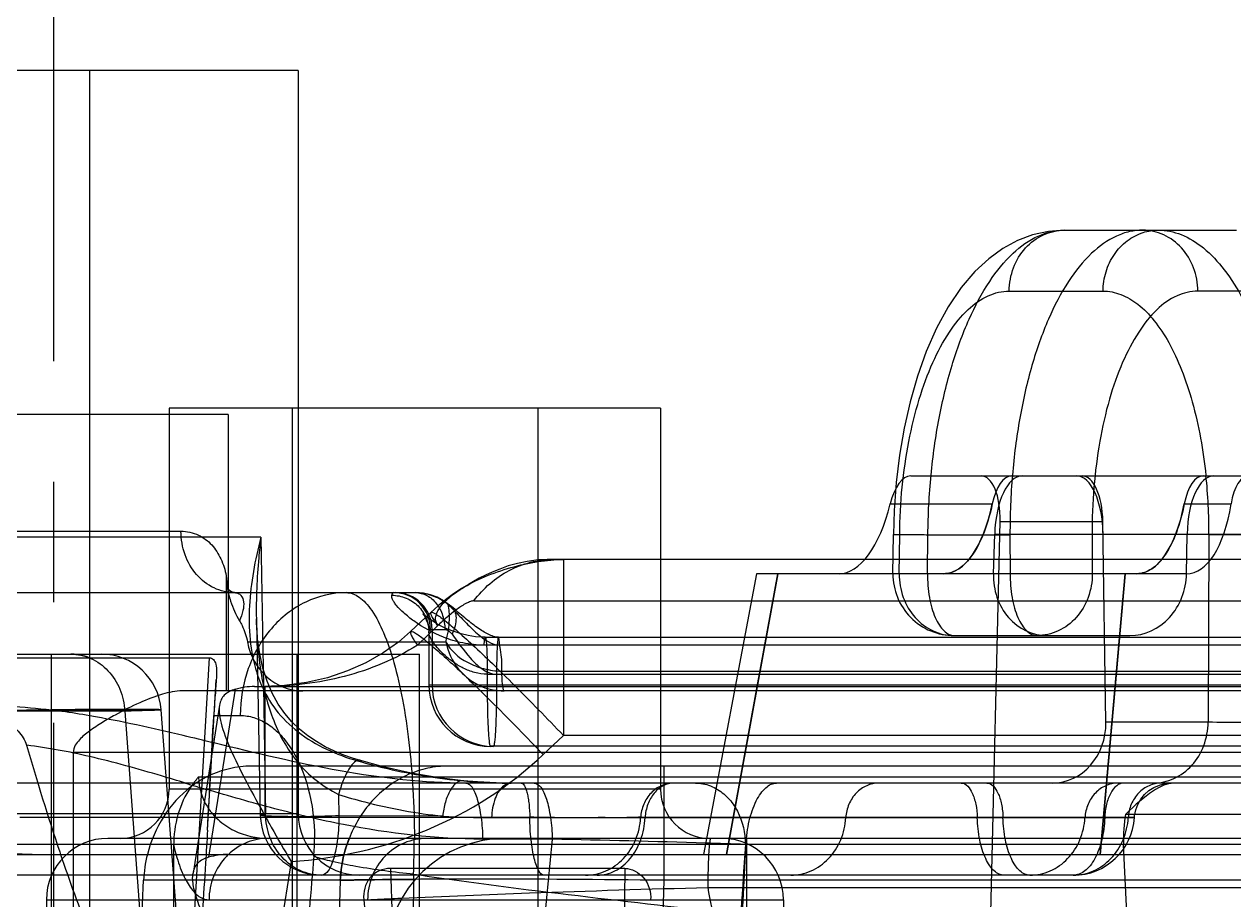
# Model space of a CAD drawing. Header units: millimetres. Extents: x 28656 to 29764, y -21384 to -20601.
# Drawn here: x 29203.04 to 29213.08, y -21147.76 to -21140.49 of the extents above; entities that cross this region are included whole.
import ezdxf

# ---------------------------------------------------------------- set-up
doc = ezdxf.new("R2010")
doc.units = ezdxf.units.MM
doc.header["$LTSCALE"] = 8
doc.linetypes.add('CENTER', pattern=[2, 1.25, -0.25, 0.25, -0.25])
doc.layers.add('Cav-cor', color=30, linetype='Continuous')
doc.layers.add('dim', color=3, linetype='Continuous', lineweight=15)

# ---------------------------------------------------------------- blocks, each defined once
blk = doc.blocks.new('20160903.083224')
at = {"layer": 'Cav-cor', "color": 241}
for p, q in [((-18.876, 14.103), (-24.995, 14.103)), ((-20.609, 14.103), (-20.609, 4.107)), ((-18.875, 14.103), (-18.875, 7.932)), ((-12.513, 12.777), (-11.084, 12.777)), ((-12.971, 12.271), (-12.192, 12.271)), ((-10.625, 12.271), (-11.405, 12.271)), ((-19.947, 11.298), (-19.947, 8.136)), ((-15.867, 11.298), (-19.947, 11.298)), ((-18.927, 11.298), (-18.927, -2.982)), ((-16.887, 11.298), (-16.887, -2.982)), ((-15.867, 11.298), (-15.867, 8.136)), ((-19.457, 11.247), (-25.577, 11.247)), ((-19.457, 11.247), (-19.457, 8.952)), ((-13.789, 10.737), (-10.395, 10.737)), ((-13.959, 10.505), (-13.112, 10.505)), ((-11.518, 10.505), (-11.129, 10.505)), ((-13.161, 5.61), (-13.047, 10.358)), ((-13.047, 10.358), (-12.193, 10.358)), ((-12.168, 8.692), (-12.193, 10.358)), ((-21.408, 10.278), (-19.849, 10.278)), ((-13.937, 9.925), (-13.933, 10.25)), ((-13.881, 10.249), (-13.933, 10.25)), ((-13.885, 9.925), (-13.881, 10.249)), ((-13.65, 9.925), (-13.646, 10.249)), ((-13.646, 10.249), (-12.965, 10.249)), ((-13.102, 9.925), (-13.092, 10.253)), ((-13.092, 10.253), (-10.594, 10.253)), ((-12.965, 10.249), (-12.964, 9.925)), ((-12.283, 10.249), (-12.282, 9.925)), ((-11.499, 9.925), (-11.494, 10.253)), ((-11.313, 10.249), (-11.319, 8.692)), ((-19.185, 10.227), (-23.971, 10.227)), ((-19.185, 10.227), (-19.164, 8.989)), ((-17.201, 9.964), (-17.264, 9.939)), ((-17.132, 9.989), (-17.201, 9.964)), ((-9.107, 10.043), (-16.788, 10.043)), ((-16.673, 10.043), (-16.673, 8.582)), ((-19.473, 9.908), (-19.461, 9.787)), ((-19.473, 9.908), (-19.473, 8.952)), ((-15.071, 9.925), (-15.51, 7.595)), ((-14.894, 9.925), (-15.32, 7.595)), ((-11.499, 9.925), (-15.071, 9.925)), ((-15.065, 8.989), (-14.894, 9.925)), ((-12.215, 7.595), (-12.009, 9.925)), ((-12.009, 9.925), (-12.092, 8.989)), ((-21.223, 9.768), (-17.901, 9.768)), ((-17.631, 9.67), (-17.604, 9.653)), ((-17.573, 9.627), (-17.604, 9.653)), ((-17.417, 9.699), (-10.321, 9.699)), ((-19.223, 9.551), (-19.191, 7.922)), ((-17.942, 9.444), (-17.774, 9.604)), ((-17.83, 9.577), (-17.821, 9.562)), ((-17.546, 9.603), (-17.573, 9.627)), ((-17.519, 9.58), (-17.546, 9.603)), ((-17.718, 9.493), (-17.886, 9.333)), ((-17.79, 9.443), (-17.79, 9.003)), ((-17.79, 9.436), (-17.79, 9.443)), ((-17.777, 9.462), (-17.658, 9.462)), ((-17.764, 9.462), (-17.764, 9.003)), ((-19.297, 9.36), (-17.649, 9.36)), ((-17.322, 9.397), (3.161, 9.397)), ((-13.427, 9.411), (-11.969, 9.411)), ((-27.124, 9.258), (-17.867, 9.258)), ((-20.927, 9.258), (-20.927, -5.022)), ((-18.887, 9.258), (-18.887, -5.022)), ((-10.357, 9.333), (-17.886, 9.333)), ((-17.867, 7.116), (-17.867, 9.258)), ((3.17, 9.332), (-17.331, 9.332)), ((-22.146, 9.228), (-19.615, 9.228)), ((-19.615, 9.228), (-19.8, 6.085)), ((-19.629, 7.796), (-19.556, 9.043)), ((-18.467, 9.118), (-18.632, 9.062)), ((-17.306, 9.091), (-17.306, 9.003)), ((-17.306, 9.091), (3.145, 9.091)), ((-17.229, 9.091), (-17.229, 9.003)), ((-17.185, 9.115), (-2.776, 9.115)), ((-2.757, 8.952), (-19.838, 8.952)), ((-19.399, 8.966), (-19.62, 7.571)), ((-19.239, 8.989), (-7.424, 8.989)), ((-19.164, 8.989), (-19.146, 7.932)), ((-19.152, 8.989), (-19.152, 7.913)), ((-17.79, 9.003), (3.629, 9.003)), ((-17.306, 9.003), (-17.306, 8.989)), ((-15.32, 7.595), (-15.065, 8.989)), ((-12.092, 8.989), (-12.215, 7.595)), ((-20.316, 8.784), (-23.372, 8.784)), ((-20.316, 8.784), (-20.085, 5.688)), ((-19.781, 5.688), (-20.013, 8.795)), ((-19.528, 8.833), (-19.749, 7.439)), ((-19.577, 8.748), (-19.357, 8.748)), ((-11.319, 8.692), (-12.168, 8.692)), ((-16.673, 8.582), (-16.841, 8.423)), ((-9.561, 8.582), (-16.673, 8.582)), ((-20.744, 8.442), (-20.744, 3.852)), ((-1.72, 8.442), (-20.744, 8.442)), ((3.119, 8.493), (-17.28, 8.493)), ((-18.351, 8.362), (-18.368, 8.376)), ((-19.703, 8.238), (-1.834, 8.238)), ((-19.703, 8.238), (-19.701, 8.201)), ((-2.332, 8.328), (-19.264, 8.328)), ((-15.839, 8.328), (-15.839, 7.38)), ((-5.262, 8.187), (-21.607, 8.187)), ((-17.499, 8.205), (-17.507, 8.206)), ((-15.867, 8.136), (-19.947, 8.136)), ((-18.541, 8.093), (-18.537, 7.914)), ((-18.875, 7.932), (-23.446, 7.932)), ((-19.676, 7.9), (-21.188, 7.9)), ((-16.952, 7.9), (-19.676, 7.9)), ((-17.675, 7.913), (-18.537, 7.914)), ((-17.27, 7.9), (-15.995, 7.9)), ((-14.328, 7.9), (-16.032, 7.9)), ((-15.995, 7.9), (-12.178, 7.9)), ((-13.237, 7.9), (-14.328, 7.9)), ((-13.023, 7.9), (-13.237, 7.9)), ((-12.342, 7.9), (-13.023, 7.9)), ((-11.983, 7.9), (-12.342, 7.9)), ((-12.178, 7.9), (-11.931, 7.9)), ((-10.032, 7.927), (-12.005, 7.927)), ((-11.931, 7.9), (-11.983, 7.9)), ((-5.009, 7.677), (-21.548, 7.677)), ((14.037, 7.728), (-20.457, 7.728)), ((-19.91, 7.669), (-19.91, 3.852)), ((-16.766, 7.721), (-17.344, 7.721)), ((-15.161, 7.595), (-15.157, 7.677)), ((-15.154, 7.728), (-15.154, 6.78)), ((-11.949, 6.147), (-12.022, 7.677)), ((-31.586, 7.595), (-10.464, 7.595)), ((-20.856, 7.615), (-20.849, 7.595)), ((-18.935, 7.536), (-19.157, 6.134)), ((-15.261, 5.637), (-15.161, 7.595)), ((-16.164, 7.478), (-18.109, 7.478)), ((-18.109, 7.478), (-18.094, 7.056)), ((-16.164, 7.478), (-16.168, 6.963)), ((-12.44, 7.422), (-25.639, 7.422)), ((-20.195, 6.635), (-20.16, 7.38)), ((-18.526, 7.38), (-20.16, 7.38)), ((-18.526, 7.38), (-18.55, 6.635)), ((-17.917, 7.431), (-17.918, 7.369)), ((-17.917, 7.431), (-17.869, 7.424)), ((-15.839, 7.38), (-15.863, 6.635)), ((-7.58, 7.38), (-15.839, 7.38)), ((-15.475, 7.32), (-4.207, 7.32)), ((-20.967, 7.218), (-20.967, 0.588)), ((-20.967, 7.218), (-14.847, 7.218)), ((-14.847, 7.218), (-14.847, 0.588))]:
    blk.add_line(p, q, dxfattribs=at)
for points in [[(-12.513, 12.777), (-12.646, 12.767), (-12.777, 12.737), (-12.902, 12.69), (-13.023, 12.625), (-13.141, 12.54), (-13.256, 12.433), (-13.37, 12.3), (-13.478, 12.141), (-13.576, 11.962), (-13.661, 11.769), (-13.734, 11.565), (-13.794, 11.353), (-13.844, 11.134), (-13.882, 10.91), (-13.91, 10.681), (-13.927, 10.449), (-13.933, 10.25)], [(-16.789, 10.043), (-16.883, 10.039), (-16.973, 10.027), (-17.055, 10.01), (-17.132, 9.989)], [(-17.264, 9.939), (-17.321, 9.913), (-17.372, 9.887), (-17.419, 9.861), (-17.462, 9.836), (-17.501, 9.812), (-17.519, 9.801)], [(-19.462, 9.799), (-19.466, 9.804), (-19.463, 9.796), (-19.461, 9.787)], [(-19.405, 9.768), (-19.413, 9.769), (-19.435, 9.777), (-19.457, 9.793), (-19.462, 9.799)], [(-17.604, 9.653), (-17.618, 9.665), (-17.668, 9.701), (-17.722, 9.729), (-17.778, 9.75), (-17.836, 9.763), (-17.901, 9.768)], [(-18.368, 8.376), (-18.417, 8.391), (-18.497, 8.42), (-18.574, 8.452), (-18.651, 8.489), (-18.725, 8.531), (-18.796, 8.58), (-18.865, 8.634), (-18.929, 8.696), (-18.988, 8.765), (-19.042, 8.843), (-19.092, 8.933), (-19.134, 9.033), (-19.169, 9.142), (-19.195, 9.259), (-19.213, 9.385), (-19.222, 9.523), (-19.223, 9.551)], [(-17.322, 9.397), (-17.346, 9.398), (-17.404, 9.402), (-17.464, 9.411), (-17.523, 9.425), (-17.581, 9.444), (-17.635, 9.465), (-17.684, 9.488), (-17.725, 9.51), (-17.759, 9.53), (-17.786, 9.547), (-17.806, 9.562), (-17.822, 9.574), (-17.833, 9.583), (-17.839, 9.589), (-17.84, 9.59)], [(-17.84, 9.59), (-17.84, 9.59), (-17.837, 9.586), (-17.83, 9.577)], [(-17.821, 9.562), (-17.812, 9.542), (-17.802, 9.517), (-17.795, 9.487), (-17.791, 9.45), (-17.79, 9.436)], [(-17.213, 9.397), (-17.221, 9.398), (-17.232, 9.399), (-17.243, 9.401), (-17.253, 9.404), (-17.264, 9.408), (-17.275, 9.412), (-17.286, 9.417), (-17.297, 9.422), (-17.308, 9.428), (-17.319, 9.434), (-17.33, 9.44), (-17.342, 9.447), (-17.353, 9.454), (-17.365, 9.462), (-17.378, 9.47), (-17.39, 9.479), (-17.403, 9.488), (-17.415, 9.497), (-17.428, 9.507), (-17.441, 9.517), (-17.454, 9.527), (-17.467, 9.537), (-17.48, 9.548), (-17.493, 9.558), (-17.506, 9.569), (-17.519, 9.58)], [(-17.942, 9.444), (-18.042, 9.358), (-18.171, 9.267), (-18.313, 9.186), (-18.467, 9.118)], [(-18.632, 9.062), (-18.807, 9.021), (-18.989, 8.996), (-19.152, 8.989)], [(-17.507, 8.206), (-17.706, 8.23), (-17.938, 8.269), (-18.17, 8.321), (-18.368, 8.376)], [(-17.108, 8.187), (-17.232, 8.189), (-17.386, 8.196), (-17.507, 8.206)], [(-11.931, 7.9), (-11.93, 7.916), (-11.92, 7.964), (-11.903, 8.01), (-11.879, 8.053), (-11.848, 8.092), (-11.811, 8.125), (-11.769, 8.151), (-11.724, 8.171), (-11.676, 8.183), (-11.627, 8.187)]]:
    blk.add_lwpolyline(points, dxfattribs=at)
for centre, radius, start, end in [((-15.817, 10.271), 4.504, 359.714, 5.9863), ((-16.764, 9.294), 0.749, 90.0018, 93.3336), ((-13.427, 9.921), 0.51, 179.4999, 270), ((-18.77, 9.92), 0.704, 190.865, 192.4918), ((-18.758, 9.922), 0.716, 192.4905, 193.618), ((-18.083, 9.462), 0.306, 359.9607, 89.9607), ((-18.07, 9.462), 0.306, 359.9607, 89.9607), ((-16.67, 8.44), 1.604, 121.9524, 133.4719), ((-17.925, 9.301), 0.471, 51.5044, 56.9706), ((-20.512, 8.758), 0.5, 4.2597, 90), ((-18.177, 9.439), 1.096, 197.8285, 202.6303), ((-18.221, 9.421), 1.048, 202.6567, 204.4005), ((-18.234, 9.416), 1.034, 204.4034, 204.9442), ((-17.28, 9.002), 0.51, 179.9639, 269.9575), ((-17.281, 9.003), 0.509, 180.0007, 181.5081), ((-17.254, 9.002), 0.51, 179.964, 269.9575), ((-19.855, -140.706), 149.505, 90.28903, 90.41011), ((-159.206, 15.962), 139.815, 356.65149, 357.04228), ((-19.03, 7.636), 0.903, 138.2151, 139.9294), ((-19.196, 7.373), 0.97, 116.9702, 121.4166), ((-19.249, 7.477), 0.853, 115.9055, 116.9272), ((0.436, 75.765), 70.547, 253.32007, 253.46699), ((-19.35, 7.624), 0.676, 121.3285, 128.1486), ((-19.164, 7.749), 0.727, 139.9373, 141.8545), ((-20.355, 8.136), 0.408, 270, 0), ((-15.459, 8.136), 0.408, 180, 270), ((-18.681, 7.932), 0.51, 181.104, 270), ((-18.365, 7.932), 0.51, 180, 270), ((-17.265, 14.278), 6.378, 266.3223, 269.9604), ((-12.44, 7.932), 0.51, 270.0004, 356.4168), ((-20.457, 7.218), 0.51, 90, 180), ((-18.272, 8.049), 1.681, 193.0651, 195.8837), ((-20.415, 7.727), 1.675, 354.9285, 0.0141), ((-17.151, 6.728), 1, 90, 177), ((-25.249, 7.726), 7.337, 357.6937, 0.0138), ((324.259, -25.619), 342.651, 174.41625, 174.72353), ((-18.427, -82.719), 90.455, 88.14083, 88.94767), ((-16.843, -33.729), 41.44, 87.6751, 88.1319), ((-15.357, 7.218), 0.51, 0, 90), ((461.204, -24.342), 477.441, 176.15473, 176.36939), ((-19.053, 7.328), 1.108, 166.0667, 177.314), ((-19.114, 7.233), 0.498, 133.7725, 136.0059), ((19.17, 4.19), 38.067, 174.8926, 176.2083), ((-12.964, 7.708), 2.541, 188.7809, 196.3259), ((23.196, 11.28), 41.725, 185.5868, 186.2909)]:
    blk.add_arc(centre, radius, start, end, dxfattribs=at)
for centre, major_axis, ratio, start_param, end_param in [((-13.808, 10.337), (0.023, 0.4), 0.437171, 0.025469, 1.162465), ((-13.223, 10.337), (0.023, 0.4), 0.437171, 4.790218, 6.308654), ((-12.954, 10.337), (0.004, 0.4), 0.438338, 0.004256, 1.141252), ((-12.869, 10.227), (0.005, 0.51), 0.438338, 0.004256, 1.522692), ((-12.415, 10.227), (0.005, 0.51), 0.438338, 4.769005, 6.287441), ((-12.369, 10.337), (0.004, 0.4), 0.438338, 4.769005, 6.287441), ((-11.357, 10.337), (-0.004, 0.4), 0.438338, 6.278929, 7.415926), ((-11.27, 10.227), (-0.005, 0.51), 0.438338, 6.278929, 7.797366), ((-10.962, 10.337), (-0.023, 0.4), 0.437171, 6.257716, 7.394713), ((-14.337, 10.925), (0.058, 1), 0.437171, 3.167062, 4.304058), ((-13.506, 10.925), (0.01, 1), 0.438338, 3.146095, 4.282845), ((-11.919, 10.925), (-0.01, 1), 0.438338, 3.137583, 4.274333), ((-11.546, 10.925), (-0.058, 1), 0.437171, 3.116124, 4.25312), ((-12.644, 9.921), (0.06, 0.507), 0.89636, 1.66763, 3.247153), ((-11.957, 9.921), (0.06, 0.507), 0.89636, 3.247153, 4.826676), ((-18.837, 9.462), (0, 0.51), 0.921528, 1.772154, 3.141593), ((-19.411, 7.389), (0.255, 1.593), 0.567553, 0.090693, 0.262387), ((-12.627, 8.697), (-0.06, 0.507), 0.89636, 3.036032, 4.598102), ((-11.997, 7.677), (0.421, 0.497), 0.268511, 0.223777, 1.281466), ((-11.798, 7.677), (-0.03, 0.51), 0.437446, 1.03172, 1.544827), ((-19.632, 5.995), (0.255, 1.593), 0.567553, 0.090693, 0.262387)]:
    blk.add_ellipse(centre, major_axis=major_axis, ratio=ratio, start_param=start_param, end_param=end_param, dxfattribs=at)
for points, knots in [([(-13.646, 10.249), (-13.645, 10.414), (-13.628, 10.739), (-13.562, 11.209), (-13.458, 11.644), (-13.319, 12.026), (-13.152, 12.342), (-12.96, 12.582), (-12.747, 12.738), (-12.587, 12.777), (-12.513, 12.777)], [0, 0, 0, 0, 0.166618, 0.328074, 0.479594, 0.617052, 0.737455, 0.83959, 0.925102, 1, 1, 1, 1]), ([(-12.971, 12.271), (-12.971, 12.337), (-12.947, 12.468), (-12.846, 12.635), (-12.695, 12.749), (-12.572, 12.777), (-12.513, 12.777)], [0, 0, 0, 0, 0.262177, 0.517337, 0.762365, 1, 1, 1, 1]), ([(-11.863, 12.777), (-11.9, 12.777), (-11.974, 12.768), (-12.125, 12.716), (-12.308, 12.582), (-12.497, 12.342), (-12.66, 12.026), (-12.794, 11.643), (-12.892, 11.209), (-12.953, 10.738), (-12.965, 10.414), (-12.965, 10.249)], [0, 0, 0, 0, 0.03697, 0.075344, 0.160602, 0.262402, 0.382521, 0.519821, 0.67135, 0.832999, 1, 1, 1, 1]), ([(-12.192, 12.271), (-12.191, 12.325), (-12.175, 12.433), (-12.106, 12.579), (-11.998, 12.694), (-11.907, 12.742), (-11.859, 12.757)], [0, 0, 0, 0, 0.259444, 0.514268, 0.76089, 1, 1, 1, 1]), ([(-11.405, 12.271), (-11.405, 12.337), (-11.429, 12.468), (-11.529, 12.635), (-11.681, 12.749), (-11.804, 12.777), (-11.863, 12.777)], [0, 0, 0, 0, 0.262177, 0.517337, 0.762365, 1, 1, 1, 1]), ([(-11.733, 12.777), (-11.669, 12.777), (-11.532, 12.748), (-11.343, 12.629), (-11.171, 12.442), (-11.017, 12.194), (-10.884, 11.89), (-10.735, 11.404), (-10.674, 11.01), (-10.651, 10.738)], [0, 0, 0, 0, 0.078361, 0.165265, 0.266459, 0.384327, 0.518807, 0.668238, 1, 1, 1, 1]), ([(-13.881, 10.249), (-13.88, 10.381), (-13.866, 10.641), (-13.812, 11.017), (-13.728, 11.365), (-13.617, 11.67), (-13.483, 11.923), (-13.329, 12.116), (-13.159, 12.24), (-13.03, 12.271), (-12.971, 12.271)], [0, 0, 0, 0, 0.166561, 0.327983, 0.479494, 0.616964, 0.737396, 0.839568, 0.925108, 1, 1, 1, 1]), ([(-11.405, 12.271), (-11.464, 12.271), (-11.591, 12.24), (-11.761, 12.116), (-11.911, 11.923), (-12.042, 11.67), (-12.148, 11.365), (-12.226, 11.017), (-12.274, 10.64), (-12.284, 10.381), (-12.283, 10.249)], [0, 0, 0, 0, 0.074952, 0.16022, 0.262028, 0.38217, 0.519517, 0.67112, 0.832871, 1, 1, 1, 1]), ([(-12.192, 12.271), (-12.142, 12.271), (-12.037, 12.25), (-11.891, 12.162), (-11.758, 12.023), (-11.637, 11.838), (-11.532, 11.61), (-11.412, 11.245), (-11.359, 10.947), (-11.338, 10.741)], [0, 0, 0, 0, 0.079462, 0.166978, 0.268157, 0.385517, 0.51925, 0.668008, 1, 1, 1, 1]), ([(-13.112, 10.505), (-13.131, 10.414), (-13.178, 10.251), (-13.259, 10.1), (-13.307, 10.042)], [0, 0, 0, 0, 0.552331, 1, 1, 1, 1]), ([(-11.518, 10.505), (-11.533, 10.424), (-11.572, 10.278), (-11.65, 10.113), (-11.726, 10.016), (-11.784, 9.965), (-11.846, 9.933), (-11.89, 9.925), (-11.911, 9.925)], [0, 0, 0, 0, 0.330153, 0.607029, 0.723228, 0.82525, 0.915852, 1, 1, 1, 1]), ([(-19.405, 9.768), (-19.463, 9.768), (-19.583, 9.796), (-19.731, 9.912), (-19.827, 10.081), (-19.849, 10.212), (-19.849, 10.278)], [0, 0, 0, 0, 0.234018, 0.477703, 0.734434, 1, 1, 1, 1]), ([(-19.849, 10.278), (-19.8, 10.278), (-19.703, 10.257), (-19.587, 10.169), (-19.511, 10.048), (-19.482, 9.956), (-19.473, 9.908)], [0, 0, 0, 0, 0.260181, 0.500687, 0.743883, 1, 1, 1, 1]), ([(-13.933, 10.25), (-13.933, 10.251), (-13.93, 10.25), (-13.927, 10.251), (-13.921, 10.251), (-13.912, 10.251), (-13.901, 10.251), (-13.882, 10.251), (-13.853, 10.251), (-13.811, 10.25), (-13.762, 10.25), (-13.706, 10.25), (-13.667, 10.249), (-13.646, 10.249)], [0, 0, 0, 0, 0.004407, 0.017443, 0.039021, 0.069041, 0.107402, 0.153945, 0.270509, 0.416525, 0.589555, 0.785602, 1, 1, 1, 1]), ([(-12.283, 10.249), (-12.381, 10.251), (-12.608, 10.251), (-12.835, 10.25), (-12.965, 10.249)], [0, 0, 0, 0, 0.428699, 1, 1, 1, 1]), ([(-11.313, 10.249), (-11.216, 10.251), (-10.988, 10.251), (-10.761, 10.25), (-10.631, 10.249)], [0, 0, 0, 0, 0.428699, 1, 1, 1, 1]), ([(-19.185, 10.227), (-19.21, 10.133), (-19.252, 9.945), (-19.298, 9.57), (-19.277, 9.281), (-19.22, 9.104)], [0, 0, 0, 0, 0.25659, 0.508021, 1, 1, 1, 1]), ([(-19.185, 10.227), (-19.192, 10.17), (-19.217, 9.946), (-19.226, 9.72), (-19.223, 9.551)], [0, 0, 0, 0, 0.251651, 1, 1, 1, 1]), ([(-17.518, 9.801), (-17.458, 9.839), (-17.325, 9.905), (-17.112, 9.98), (-16.891, 10.029), (-16.743, 10.043), (-16.673, 10.043)], [0, 0, 0, 0, 0.238354, 0.50034, 0.762405, 1, 1, 1, 1]), ([(-17.417, 9.699), (-17.34, 9.803), (-17.189, 9.935), (-16.95, 10.027), (-16.826, 10.043), (-16.764, 10.043)], [0, 0, 0, 0, 0.510379, 0.756952, 1, 1, 1, 1]), ([(-13.307, 10.042), (-13.336, 10.008), (-13.396, 9.951), (-13.477, 9.925), (-13.514, 9.925)], [0, 0, 0, 0, 0.546678, 1, 1, 1, 1]), ([(-13.885, 9.925), (-13.886, 9.859), (-13.863, 9.726), (-13.763, 9.555), (-13.611, 9.439), (-13.487, 9.411), (-13.427, 9.411)], [0, 0, 0, 0, 0.262209, 0.517449, 0.762473, 1, 1, 1, 1]), ([(-13.65, 9.925), (-13.65, 9.859), (-13.643, 9.763), (-13.616, 9.642), (-13.588, 9.564), (-13.555, 9.5), (-13.517, 9.451), (-13.474, 9.419), (-13.442, 9.411), (-13.427, 9.411)], [0, 0, 0, 0, 0.327867, 0.479577, 0.617221, 0.737775, 0.839893, 0.92532, 1, 1, 1, 1]), ([(-12.964, 9.925), (-12.964, 9.859), (-12.956, 9.763), (-12.929, 9.642), (-12.902, 9.564), (-12.869, 9.5), (-12.83, 9.451), (-12.787, 9.419), (-12.755, 9.411), (-12.74, 9.411)], [0, 0, 0, 0, 0.327875, 0.47959, 0.617234, 0.737789, 0.839906, 0.925326, 1, 1, 1, 1]), ([(-12.282, 9.925), (-12.281, 9.859), (-12.304, 9.726), (-12.403, 9.555), (-12.556, 9.439), (-12.68, 9.411), (-12.74, 9.411)], [0, 0, 0, 0, 0.262202, 0.517436, 0.762454, 1, 1, 1, 1]), ([(-19.454, 9.754), (-19.449, 9.734), (-19.427, 9.658), (-19.394, 9.586), (-19.364, 9.535)], [0, 0, 0, 0, 0.252249, 1, 1, 1, 1]), ([(-19.405, 9.768), (-19.394, 9.768), (-19.374, 9.764), (-19.341, 9.74), (-19.324, 9.686), (-19.333, 9.613), (-19.351, 9.562), (-19.364, 9.535)], [0, 0, 0, 0, 0.114785, 0.214361, 0.421608, 0.681595, 1, 1, 1, 1]), ([(-18.477, 9.768), (-18.592, 9.768), (-18.83, 9.711), (-19.122, 9.479), (-19.313, 9.141), (-19.357, 8.88), (-19.357, 8.748)], [0, 0, 0, 0, 0.232795, 0.475984, 0.733212, 1, 1, 1, 1]), ([(-18.477, 9.768), (-18.458, 9.768), (-18.42, 9.761), (-18.365, 9.731), (-18.312, 9.682), (-18.238, 9.587), (-18.155, 9.421), (-18.072, 9.173), (-18.003, 8.867), (-17.951, 8.515), (-17.919, 8.13), (-17.911, 7.864), (-17.911, 7.728)], [0, 0, 0, 0, 0.024805, 0.052153, 0.083935, 0.121291, 0.214643, 0.333569, 0.476217, 0.63874, 0.815602, 1, 1, 1, 1]), ([(-17.331, 9.332), (-17.391, 9.332), (-17.507, 9.344), (-17.707, 9.405), (-17.871, 9.496), (-17.995, 9.594), (-18.049, 9.647), (-18.078, 9.686), (-18.094, 9.712), (-18.101, 9.734), (-18.097, 9.746)], [0, 0, 0, 0, 0.196174, 0.378774, 0.684344, 0.803363, 0.896419, 0.93252, 0.961481, 1, 1, 1, 1]), ([(-18.097, 9.746), (-18.096, 9.751), (-18.093, 9.76), (-18.085, 9.768), (-18.082, 9.768)], [0, 0, 0, 0, 0.659728, 1, 1, 1, 1]), ([(-18.097, 9.746), (-18.058, 9.746), (-17.977, 9.73), (-17.875, 9.663), (-17.807, 9.562), (-17.79, 9.482), (-17.79, 9.443)], [0, 0, 0, 0, 0.250852, 0.501564, 0.751361, 1, 1, 1, 1]), ([(-17.901, 9.768), (-17.869, 9.768), (-17.802, 9.75), (-17.722, 9.68), (-17.67, 9.579), (-17.658, 9.501), (-17.658, 9.462)], [0, 0, 0, 0, 0.222742, 0.462346, 0.723931, 1, 1, 1, 1]), ([(-17.901, 9.768), (-17.861, 9.768), (-17.778, 9.755), (-17.703, 9.72), (-17.668, 9.697)], [0, 0, 0, 0, 0.489572, 1, 1, 1, 1]), ([(-17.718, 9.493), (-17.72, 9.499), (-17.724, 9.509), (-17.735, 9.53), (-17.736, 9.561), (-17.726, 9.599), (-17.695, 9.656), (-17.626, 9.728), (-17.558, 9.776), (-17.519, 9.801)], [0, 0, 0, 0, 0.045343, 0.086389, 0.172459, 0.268619, 0.379304, 0.654478, 1, 1, 1, 1]), ([(-17.519, 9.801), (-17.524, 9.798), (-17.544, 9.785), (-17.563, 9.772), (-17.577, 9.762)], [0, 0, 0, 0, 0.257824, 1, 1, 1, 1]), ([(-17.417, 9.699), (-17.427, 9.699), (-17.448, 9.694), (-17.496, 9.672), (-17.561, 9.628), (-17.64, 9.564), (-17.693, 9.517), (-17.718, 9.493)], [0, 0, 0, 0, 0.077224, 0.175469, 0.424486, 0.713312, 1, 1, 1, 1]), ([(-17.649, 9.36), (-17.632, 9.42), (-17.615, 9.524), (-17.621, 9.629), (-17.631, 9.67)], [0, 0, 0, 0, 0.595229, 1, 1, 1, 1]), ([(-17.631, 9.67), (-17.602, 9.642), (-17.544, 9.582), (-17.452, 9.487), (-17.349, 9.388), (-17.256, 9.334), (-17.203, 9.332)], [0, 0, 0, 0, 0.218992, 0.457284, 0.715311, 1, 1, 1, 1]), ([(-17.604, 9.653), (-17.591, 9.642), (-17.571, 9.612), (-17.562, 9.555), (-17.571, 9.49), (-17.588, 9.445), (-17.598, 9.423)], [0, 0, 0, 0, 0.199957, 0.42695, 0.694744, 1, 1, 1, 1]), ([(-19.223, 9.551), (-19.22, 9.411), (-19.2, 9.133), (-19.106, 8.723), (-18.937, 8.406), (-18.732, 8.204), (-18.607, 8.126), (-18.541, 8.093)], [0, 0, 0, 0, 0.247286, 0.492748, 0.741385, 0.870584, 1, 1, 1, 1]), ([(-17.774, 9.604), (-17.777, 9.601), (-17.775, 9.587), (-17.765, 9.565), (-17.746, 9.532), (-17.729, 9.507), (-17.718, 9.493)], [0, 0, 0, 0, 0.094278, 0.285661, 0.58747, 1, 1, 1, 1]), ([(-17.774, 9.604), (-17.771, 9.606), (-17.757, 9.605), (-17.738, 9.594), (-17.707, 9.574), (-17.647, 9.529), (-17.553, 9.449), (-17.417, 9.326), (-17.255, 9.172), (-17.073, 8.992), (-16.876, 8.793), (-16.741, 8.654), (-16.673, 8.582)], [0, 0, 0, 0, 0.00762, 0.022891, 0.046918, 0.079753, 0.170935, 0.293556, 0.443393, 0.615203, 0.802942, 1, 1, 1, 1]), ([(-19.364, 9.535), (-19.356, 9.522), (-19.326, 9.467), (-19.306, 9.406), (-19.297, 9.36)], [0, 0, 0, 0, 0.247993, 1, 1, 1, 1]), ([(-17.942, 9.444), (-17.945, 9.442), (-17.943, 9.427), (-17.933, 9.406), (-17.914, 9.372), (-17.897, 9.348), (-17.886, 9.333)], [0, 0, 0, 0, 0.094294, 0.285687, 0.587491, 1, 1, 1, 1]), ([(-17.942, 9.444), (-17.939, 9.447), (-17.925, 9.445), (-17.906, 9.435), (-17.875, 9.415), (-17.815, 9.37), (-17.721, 9.29), (-17.585, 9.167), (-17.423, 9.013), (-17.241, 8.833), (-17.044, 8.634), (-16.909, 8.495), (-16.841, 8.423)], [0, 0, 0, 0, 0.00762, 0.022891, 0.046918, 0.079753, 0.170935, 0.293556, 0.443393, 0.615203, 0.802942, 1, 1, 1, 1]), ([(-17.79, 9.443), (-17.788, 9.448), (-17.786, 9.455), (-17.779, 9.462), (-17.777, 9.462)], [0, 0, 0, 0, 0.659797, 1, 1, 1, 1]), ([(-17.658, 9.462), (-17.653, 9.462), (-17.629, 9.457), (-17.61, 9.438), (-17.598, 9.423)], [0, 0, 0, 0, 0.215446, 1, 1, 1, 1]), ([(-17.306, 9.091), (-17.341, 9.091), (-17.41, 9.101), (-17.504, 9.137), (-17.585, 9.187), (-17.653, 9.242), (-17.708, 9.297), (-17.751, 9.35), (-17.779, 9.394), (-17.79, 9.424), (-17.79, 9.436)], [0, 0, 0, 0, 0.168217, 0.329085, 0.480068, 0.619714, 0.745824, 0.854698, 0.941109, 1, 1, 1, 1]), ([(-17.649, 9.36), (-17.612, 9.286), (-17.504, 9.195), (-17.335, 9.132), (-17.236, 9.117), (-17.185, 9.115)], [0, 0, 0, 0, 0.453898, 0.720207, 1, 1, 1, 1]), ([(-17.649, 9.36), (-17.633, 9.278), (-17.561, 9.121), (-17.422, 9.018), (-17.346, 8.987)], [0, 0, 0, 0, 0.504191, 1, 1, 1, 1]), ([(-17.598, 9.423), (-17.55, 9.355), (-17.49, 9.27), (-17.403, 9.178), (-17.353, 9.136), (-17.295, 9.102), (-17.251, 9.091), (-17.229, 9.091)], [0, 0, 0, 0, 0.48545, 0.612062, 0.74017, 0.86968, 1, 1, 1, 1]), ([(-17.331, 9.332), (-17.331, 9.341), (-17.329, 9.357), (-17.327, 9.379), (-17.325, 9.389), (-17.323, 9.397), (-17.322, 9.397)], [0, 0, 0, 0, 0.419633, 0.731699, 0.925688, 1, 1, 1, 1]), ([(-17.322, 9.397), (-17.321, 9.397), (-17.319, 9.395), (-17.318, 9.391), (-17.317, 9.383), (-17.315, 9.368), (-17.313, 9.343), (-17.31, 9.305), (-17.308, 9.259), (-17.307, 9.187), (-17.306, 9.13), (-17.306, 9.091)], [0, 0, 0, 0, 0.006874, 0.021997, 0.046264, 0.079584, 0.171924, 0.295811, 0.446737, 0.619152, 1, 1, 1, 1]), ([(-17.213, 9.397), (-17.214, 9.397), (-17.215, 9.395), (-17.216, 9.391), (-17.218, 9.383), (-17.22, 9.368), (-17.222, 9.343), (-17.224, 9.305), (-17.226, 9.259), (-17.228, 9.187), (-17.229, 9.13), (-17.229, 9.091)], [0, 0, 0, 0, 0.006908, 0.022058, 0.046345, 0.07968, 0.172036, 0.295924, 0.446836, 0.619225, 1, 1, 1, 1]), ([(-17.203, 9.332), (-17.204, 9.341), (-17.205, 9.357), (-17.207, 9.379), (-17.21, 9.389), (-17.211, 9.397), (-17.213, 9.397)], [0, 0, 0, 0, 0.41964, 0.731695, 0.925662, 1, 1, 1, 1]), ([(-20.765, 9.258), (-20.708, 9.258), (-20.591, 9.232), (-20.445, 9.126), (-20.346, 8.97), (-20.319, 8.846), (-20.316, 8.784)], [0, 0, 0, 0, 0.237946, 0.482947, 0.737836, 1, 1, 1, 1]), ([(-20.609, 9.227), (-20.621, 9.232), (-20.671, 9.25), (-20.725, 9.258), (-20.765, 9.258)], [0, 0, 0, 0, 0.252142, 1, 1, 1, 1]), ([(-17.886, 9.333), (-18.071, 9.213), (-18.488, 9.044), (-18.931, 8.989), (-19.152, 8.989)], [0, 0, 0, 0, 0.498948, 1, 1, 1, 1]), ([(-17.185, 9.115), (-17.184, 9.134), (-17.182, 9.207), (-17.191, 9.28), (-17.203, 9.332)], [0, 0, 0, 0, 0.264396, 1, 1, 1, 1]), ([(-19.615, 9.228), (-19.608, 9.228), (-19.595, 9.226), (-19.571, 9.209), (-19.556, 9.168), (-19.553, 9.11), (-19.554, 9.066), (-19.556, 9.043)], [0, 0, 0, 0, 0.092845, 0.181843, 0.389498, 0.667082, 1, 1, 1, 1]), ([(-19.556, 9.043), (-19.559, 8.995), (-19.567, 8.896), (-19.574, 8.798), (-19.577, 8.748)], [0, 0, 0, 0, 0.488269, 1, 1, 1, 1]), ([(-17.176, 8.985), (-17.177, 8.993), (-17.181, 9.036), (-17.184, 9.08), (-17.185, 9.115)], [0, 0, 0, 0, 0.185207, 1, 1, 1, 1]), ([(-19.838, 8.952), (-19.894, 8.952), (-20.016, 8.926), (-20.201, 8.853), (-20.366, 8.77), (-20.504, 8.69), (-20.575, 8.643), (-20.61, 8.618)], [0, 0, 0, 0, 0.197497, 0.433336, 0.702283, 0.847613, 1, 1, 1, 1]), ([(-19.399, 8.966), (-19.432, 8.956), (-19.48, 8.934), (-19.517, 8.88), (-19.526, 8.85), (-19.528, 8.834)], [0, 0, 0, 0, 0.526849, 0.757942, 1, 1, 1, 1]), ([(-19.172, 8.98), (-19.137, 8.905), (-19.046, 8.76), (-18.852, 8.58), (-18.613, 8.447), (-18.439, 8.387), (-18.351, 8.362)], [0, 0, 0, 0, 0.231947, 0.479894, 0.74197, 1, 1, 1, 1]), ([(-17.306, 8.989), (-17.306, 8.957), (-17.306, 8.893), (-17.304, 8.801), (-17.302, 8.716), (-17.299, 8.642), (-17.295, 8.581), (-17.291, 8.54), (-17.288, 8.515), (-17.286, 8.503), (-17.284, 8.497), (-17.281, 8.493), (-17.28, 8.493)], [0, 0, 0, 0, 0.195509, 0.382999, 0.55508, 0.705609, 0.829106, 0.920964, 0.953998, 0.978039, 0.993104, 1, 1, 1, 1]), ([(-17.229, 9.003), (-17.229, 8.97), (-17.229, 8.905), (-17.23, 8.81), (-17.233, 8.723), (-17.236, 8.647), (-17.239, 8.584), (-17.243, 8.541), (-17.247, 8.516), (-17.249, 8.504), (-17.251, 8.497), (-17.253, 8.493), (-17.254, 8.493)], [0, 0, 0, 0, 0.194039, 0.381006, 0.553135, 0.704066, 0.828127, 0.920519, 0.953765, 0.977962, 0.993112, 1, 1, 1, 1]), ([(-17.166, 8.952), (-17.167, 8.952), (-17.17, 8.955), (-17.171, 8.961), (-17.174, 8.972), (-17.175, 8.98), (-17.176, 8.985)], [0, 0, 0, 0, 0.089352, 0.280085, 0.583464, 1, 1, 1, 1]), ([(-22.183, 8.784), (-22.002, 8.786), (-21.731, 8.789), (-21.369, 8.792), (-21.098, 8.794), (-20.872, 8.796), (-20.691, 8.797), (-20.555, 8.798), (-20.42, 8.798), (-20.307, 8.798), (-20.216, 8.798), (-20.148, 8.798), (-20.081, 8.797), (-20.035, 8.798), (-20.013, 8.795)], [0, 0, 0, 0, 0.250004, 0.375006, 0.500008, 0.62501, 0.687511, 0.750012, 0.812514, 0.875014, 0.906265, 0.937517, 0.968763, 1, 1, 1, 1]), ([(-20.607, 8.745), (-20.684, 8.759), (-20.992, 8.806), (-21.305, 8.83), (-21.539, 8.831)], [0, 0, 0, 0, 0.248913, 1, 1, 1, 1]), ([(-21.539, 8.831), (-21.457, 8.798), (-21.336, 8.736), (-21.198, 8.622), (-21.143, 8.545), (-21.131, 8.502)], [0, 0, 0, 0, 0.496901, 0.748142, 1, 1, 1, 1]), ([(-20.013, 8.795), (-20.038, 8.798), (-20.087, 8.797), (-20.162, 8.798), (-20.236, 8.798), (-20.336, 8.798), (-20.46, 8.798), (-20.559, 8.798), (-20.609, 8.797)], [0, 0, 0, 0, 0.124956, 0.249946, 0.374961, 0.499969, 0.749984, 1, 1, 1, 1]), ([(-19.576, 8.52), (-19.661, 8.541), (-20.003, 8.624), (-20.347, 8.701), (-20.607, 8.745)], [0, 0, 0, 0, 0.248354, 1, 1, 1, 1]), ([(-20.013, 8.795), (-20.013, 8.794), (-20.015, 8.794), (-20.018, 8.794), (-20.025, 8.793), (-20.033, 8.793), (-20.044, 8.792), (-20.063, 8.791), (-20.093, 8.79), (-20.136, 8.789), (-20.188, 8.787), (-20.249, 8.786), (-20.293, 8.784), (-20.316, 8.784)], [0, 0, 0, 0, 0.004181, 0.016121, 0.035966, 0.063725, 0.099378, 0.142899, 0.253406, 0.394875, 0.566853, 0.768806, 1, 1, 1, 1]), ([(-19.528, 8.834), (-19.533, 8.808), (-19.531, 8.748), (-19.5, 8.614), (-19.421, 8.424), (-19.297, 8.177), (-19.202, 8.004), (-19.152, 7.913)], [0, 0, 0, 0, 0.079303, 0.174812, 0.410474, 0.690957, 1, 1, 1, 1]), ([(-19.357, 8.748), (-19.319, 8.748), (-19.241, 8.736), (-19.13, 8.683), (-19.026, 8.597), (-18.893, 8.427), (-18.772, 8.133), (-18.74, 7.87), (-18.74, 7.728)], [0, 0, 0, 0, 0.086256, 0.178047, 0.279994, 0.395586, 0.672843, 1, 1, 1, 1]), ([(-11.778, 8.187), (-11.718, 8.187), (-11.596, 8.214), (-11.444, 8.328), (-11.344, 8.496), (-11.32, 8.627), (-11.319, 8.692)], [0, 0, 0, 0, 0.237635, 0.482663, 0.737823, 1, 1, 1, 1]), ([(-10.638, 8.692), (-10.767, 8.691), (-10.995, 8.69), (-11.222, 8.69), (-11.319, 8.692)], [0, 0, 0, 0, 0.571317, 1, 1, 1, 1]), ([(-20.61, 8.618), (-20.639, 8.596), (-20.682, 8.561), (-20.73, 8.502), (-20.744, 8.462), (-20.744, 8.442)], [0, 0, 0, 0, 0.477561, 0.730226, 1, 1, 1, 1]), ([(-17.483, 8.187), (-17.833, 8.187), (-18.541, 8.269), (-19.229, 8.436), (-19.576, 8.52)], [0, 0, 0, 0, 0.494536, 1, 1, 1, 1]), ([(-19.812, 8.187), (-19.878, 8.207), (-20.142, 8.286), (-20.407, 8.361), (-20.608, 8.407)], [0, 0, 0, 0, 0.249652, 1, 1, 1, 1]), ([(-18.935, 7.536), (-18.551, 7.56), (-17.785, 7.735), (-17.12, 8.158), (-16.841, 8.423)], [0, 0, 0, 0, 0.500436, 1, 1, 1, 1]), ([(-18.368, 8.376), (-18.381, 8.38), (-18.407, 8.364), (-18.432, 8.336), (-18.467, 8.285), (-18.505, 8.204), (-18.53, 8.132), (-18.541, 8.093)], [0, 0, 0, 0, 0.12109, 0.218274, 0.340708, 0.647575, 1, 1, 1, 1]), ([(-18.351, 8.362), (-18.28, 8.342), (-17.999, 8.271), (-17.713, 8.225), (-17.499, 8.205)], [0, 0, 0, 0, 0.257946, 1, 1, 1, 1]), ([(-19.264, 8.328), (-19.325, 8.328), (-19.449, 8.313), (-19.566, 8.272), (-19.622, 8.244)], [0, 0, 0, 0, 0.497552, 1, 1, 1, 1]), ([(-17.63, 8.328), (-17.687, 8.328), (-17.801, 8.316), (-17.966, 8.262), (-18.118, 8.174), (-18.299, 8.016), (-18.467, 7.751), (-18.52, 7.505), (-18.526, 7.38)], [0, 0, 0, 0, 0.118719, 0.238434, 0.359989, 0.483927, 0.738269, 1, 1, 1, 1]), ([(-19.767, 8.155), (-19.856, 8.088), (-20.011, 7.918), (-20.1, 7.706), (-20.128, 7.595)], [0, 0, 0, 0, 0.491433, 1, 1, 1, 1]), ([(-19.767, 8.155), (-19.815, 8.085), (-19.887, 7.927), (-19.91, 7.755), (-19.91, 7.669)], [0, 0, 0, 0, 0.495079, 1, 1, 1, 1]), ([(-19.701, 8.201), (-19.7, 8.186), (-19.692, 8.129), (-19.674, 8.074), (-19.656, 8.036)], [0, 0, 0, 0, 0.265613, 1, 1, 1, 1]), ([(-17.507, 8.206), (-17.516, 8.207), (-17.537, 8.204), (-17.565, 8.188), (-17.591, 8.161), (-17.626, 8.109), (-17.658, 8.026), (-17.671, 7.952), (-17.675, 7.913)], [0, 0, 0, 0, 0.07653, 0.163295, 0.26611, 0.386587, 0.674294, 1, 1, 1, 1]), ([(-17.499, 8.205), (-17.466, 8.202), (-17.336, 8.191), (-17.205, 8.187), (-17.108, 8.187)], [0, 0, 0, 0, 0.255308, 1, 1, 1, 1]), ([(-17.483, 8.187), (-17.462, 8.187), (-17.431, 8.156), (-17.407, 8.107), (-17.386, 8.049), (-17.37, 7.98), (-17.351, 7.869), (-17.345, 7.782), (-17.344, 7.721)], [0, 0, 0, 0, 0.121269, 0.216572, 0.336552, 0.479125, 0.640622, 1, 1, 1, 1]), ([(-17.108, 8.187), (-17.118, 8.187), (-17.14, 8.183), (-17.176, 8.162), (-17.212, 8.121), (-17.255, 8.033), (-17.268, 7.954), (-17.27, 7.9)], [0, 0, 0, 0, 0.086477, 0.180687, 0.344721, 0.540345, 1, 1, 1, 1]), ([(-17.023, 8.187), (-17.012, 8.187), (-16.996, 8.166), (-16.984, 8.137), (-16.973, 8.101), (-16.965, 8.059), (-16.956, 7.991), (-16.953, 7.937), (-16.952, 7.9)], [0, 0, 0, 0, 0.11073, 0.204844, 0.3257, 0.470412, 0.635196, 1, 1, 1, 1]), ([(-16.915, 8.187), (-16.894, 8.187), (-16.86, 8.157), (-16.833, 8.107), (-16.811, 8.049), (-16.794, 7.98), (-16.774, 7.87), (-16.767, 7.782), (-16.766, 7.721)], [0, 0, 0, 0, 0.12633, 0.222356, 0.342178, 0.483934, 0.644125, 1, 1, 1, 1]), ([(-15.757, 8.187), (-15.792, 8.187), (-15.863, 8.171), (-15.952, 8.108), (-16.013, 8.012), (-16.03, 7.938), (-16.032, 7.9)], [0, 0, 0, 0, 0.237802, 0.483002, 0.7381, 1, 1, 1, 1]), ([(-15.756, 8.187), (-15.786, 8.187), (-15.85, 8.17), (-15.927, 8.105), (-15.978, 8.011), (-15.993, 7.938), (-15.995, 7.9)], [0, 0, 0, 0, 0.221789, 0.460787, 0.722588, 1, 1, 1, 1]), ([(-15.576, 8.187), (-15.561, 8.187), (-15.503, 8.183), (-15.445, 8.164), (-15.407, 8.142)], [0, 0, 0, 0, 0.246658, 1, 1, 1, 1]), ([(-15.407, 8.142), (-15.37, 8.122), (-15.3, 8.066), (-15.195, 7.915), (-15.162, 7.772), (-15.162, 7.677)], [0, 0, 0, 0, 0.232226, 0.478574, 1, 1, 1, 1]), ([(-15.157, 7.677), (-15.154, 7.743), (-15.137, 7.867), (-15.09, 8.01), (-15.038, 8.1), (-14.997, 8.148), (-14.952, 8.179), (-14.92, 8.187), (-14.904, 8.187)], [0, 0, 0, 0, 0.326599, 0.614963, 0.735766, 0.838629, 0.924923, 1, 1, 1, 1]), ([(-14.053, 8.187), (-14.088, 8.187), (-14.159, 8.171), (-14.248, 8.108), (-14.309, 8.012), (-14.326, 7.938), (-14.328, 7.9)], [0, 0, 0, 0, 0.237784, 0.482938, 0.738056, 1, 1, 1, 1]), ([(-13.37, 8.187), (-13.329, 8.187), (-13.285, 8.127), (-13.261, 8.06), (-13.243, 7.991), (-13.238, 7.937), (-13.237, 7.9)], [0, 0, 0, 0, 0.371499, 0.510551, 0.664794, 1, 1, 1, 1]), ([(-13.157, 8.187), (-13.116, 8.187), (-13.072, 8.127), (-13.047, 8.06), (-13.03, 7.991), (-13.024, 7.937), (-13.023, 7.9)], [0, 0, 0, 0, 0.371494, 0.510547, 0.664791, 1, 1, 1, 1]), ([(-12.068, 8.187), (-12.102, 8.187), (-12.173, 8.171), (-12.262, 8.108), (-12.323, 8.012), (-12.34, 7.938), (-12.342, 7.9)], [0, 0, 0, 0, 0.237802, 0.483002, 0.738101, 1, 1, 1, 1]), ([(-12.02, 8.187), (-12.041, 8.187), (-12.088, 8.166), (-12.135, 8.1), (-12.168, 8.008), (-12.177, 7.937), (-12.178, 7.9)], [0, 0, 0, 0, 0.175755, 0.400571, 0.682272, 1, 1, 1, 1]), ([(-11.708, 8.187), (-11.743, 8.187), (-11.814, 8.171), (-11.903, 8.108), (-11.964, 8.012), (-11.981, 7.938), (-11.983, 7.9)], [0, 0, 0, 0, 0.237802, 0.483002, 0.738101, 1, 1, 1, 1]), ([(-19.656, 8.036), (-19.628, 7.979), (-19.554, 7.883), (-19.375, 7.762), (-19.221, 7.728), (-19.124, 7.728)], [0, 0, 0, 0, 0.295782, 0.547449, 1, 1, 1, 1]), ([(-17.344, 7.721), (-17.731, 7.721), (-18.314, 7.791), (-19.073, 7.97), (-19.45, 8.079), (-19.639, 8.135)], [0, 0, 0, 0, 0.496379, 0.747548, 1, 1, 1, 1]), ([(-18.541, 8.093), (-18.469, 8.07), (-18.185, 7.989), (-17.893, 7.935), (-17.675, 7.913)], [0, 0, 0, 0, 0.256805, 1, 1, 1, 1]), ([(-23.447, 7.948), (-23.089, 7.713), (-22.358, 7.258), (-21.223, 6.632), (-20.045, 6.075), (-19.228, 5.772), (-18.815, 5.637)], [0, 0, 0, 0, 0.247529, 0.497383, 0.748698, 1, 1, 1, 1]), ([(-19.191, 7.922), (-19.191, 7.923), (-19.186, 7.925), (-19.178, 7.927), (-19.163, 7.929), (-19.152, 7.931), (-19.146, 7.932)], [0, 0, 0, 0, 0.078171, 0.268104, 0.576118, 1, 1, 1, 1]), ([(-18.537, 7.914), (-18.576, 7.914), (-18.654, 7.911), (-18.77, 7.908), (-18.881, 7.908), (-18.981, 7.908), (-19.055, 7.91), (-19.105, 7.911), (-19.135, 7.913), (-19.158, 7.915), (-19.175, 7.917), (-19.185, 7.919), (-19.191, 7.921), (-19.191, 7.922)], [0, 0, 0, 0, 0.177484, 0.357458, 0.529806, 0.685593, 0.816434, 0.870279, 0.915372, 0.951168, 0.977262, 0.993392, 1, 1, 1, 1]), ([(-19.152, 7.913), (-19.134, 7.882), (-19.063, 7.756), (-18.99, 7.63), (-18.935, 7.536)], [0, 0, 0, 0, 0.24579, 1, 1, 1, 1]), ([(-18.681, 7.422), (-18.742, 7.422), (-18.866, 7.449), (-19.02, 7.564), (-19.122, 7.734), (-19.146, 7.866), (-19.146, 7.932)], [0, 0, 0, 0, 0.239268, 0.484919, 0.739394, 1, 1, 1, 1]), ([(-18.537, 7.914), (-18.538, 7.85), (-18.543, 7.758), (-18.561, 7.642), (-18.578, 7.568), (-18.6, 7.507), (-18.626, 7.454), (-18.659, 7.422), (-18.681, 7.422)], [0, 0, 0, 0, 0.35575, 0.517098, 0.660152, 0.780957, 0.877177, 1, 1, 1, 1]), ([(-16.032, 7.903), (-16.055, 7.903), (-16.108, 7.901), (-16.197, 7.899), (-16.301, 7.9), (-16.464, 7.9), (-16.637, 7.898), (-16.816, 7.901), (-16.907, 7.903), (-16.952, 7.903)], [0, 0, 0, 0, 0.076533, 0.173571, 0.288101, 0.417072, 0.703306, 0.852557, 1, 1, 1, 1]), ([(-16.835, 7.422), (-16.854, 7.422), (-16.88, 7.456), (-16.9, 7.505), (-16.918, 7.565), (-16.932, 7.637), (-16.947, 7.751), (-16.952, 7.841), (-16.952, 7.903)], [0, 0, 0, 0, 0.110627, 0.205013, 0.325955, 0.470709, 0.635062, 1, 1, 1, 1]), ([(-16.489, 7.422), (-16.432, 7.422), (-16.314, 7.447), (-16.165, 7.554), (-16.064, 7.712), (-16.035, 7.837), (-16.032, 7.9)], [0, 0, 0, 0, 0.238022, 0.48302, 0.737844, 1, 1, 1, 1]), ([(-16.392, 7.422), (-16.342, 7.422), (-16.236, 7.449), (-16.108, 7.558), (-16.021, 7.715), (-15.998, 7.837), (-15.995, 7.9)], [0, 0, 0, 0, 0.222006, 0.460882, 0.722383, 1, 1, 1, 1]), ([(-14.785, 7.422), (-14.728, 7.422), (-14.61, 7.447), (-14.462, 7.554), (-14.36, 7.712), (-14.331, 7.837), (-14.328, 7.9)], [0, 0, 0, 0, 0.238022, 0.48302, 0.737844, 1, 1, 1, 1]), ([(-13.013, 7.422), (-13.028, 7.422), (-13.058, 7.429), (-13.1, 7.458), (-13.137, 7.503), (-13.183, 7.587), (-13.222, 7.722), (-13.235, 7.838), (-13.237, 7.9)], [0, 0, 0, 0, 0.075724, 0.161623, 0.263447, 0.383001, 0.670255, 1, 1, 1, 1]), ([(-12.8, 7.422), (-12.814, 7.422), (-12.845, 7.429), (-12.886, 7.458), (-12.923, 7.503), (-12.97, 7.587), (-13.009, 7.722), (-13.021, 7.838), (-13.023, 7.9)], [0, 0, 0, 0, 0.075724, 0.161623, 0.263447, 0.383001, 0.670255, 1, 1, 1, 1]), ([(-12.8, 7.422), (-12.742, 7.422), (-12.624, 7.447), (-12.476, 7.554), (-12.374, 7.712), (-12.346, 7.837), (-12.342, 7.9)], [0, 0, 0, 0, 0.238055, 0.483031, 0.737828, 1, 1, 1, 1]), ([(-12.178, 7.9), (-12.18, 7.838), (-12.195, 7.72), (-12.242, 7.586), (-12.296, 7.502), (-12.34, 7.457), (-12.389, 7.429), (-12.424, 7.422), (-12.44, 7.422)], [0, 0, 0, 0, 0.31693, 0.59719, 0.717041, 0.822353, 0.915092, 1, 1, 1, 1]), ([(-12.44, 7.422), (-12.383, 7.422), (-12.265, 7.447), (-12.117, 7.554), (-12.015, 7.712), (-11.986, 7.837), (-11.983, 7.9)], [0, 0, 0, 0, 0.23805, 0.483023, 0.737814, 1, 1, 1, 1]), ([(-22.675, 7.795), (-22.532, 7.763), (-21.953, 7.649), (-21.362, 7.595), (-20.919, 7.595)], [0, 0, 0, 0, 0.248613, 1, 1, 1, 1]), ([(-19.629, 7.796), (-19.634, 7.705), (-19.656, 7.342), (-19.68, 6.979), (-19.701, 6.708)], [0, 0, 0, 0, 0.250263, 1, 1, 1, 1]), ([(-23.592, 7.733), (-23.228, 7.497), (-22.484, 7.039), (-21.328, 6.413), (-20.128, 5.857), (-19.297, 5.556), (-18.877, 5.421)], [0, 0, 0, 0, 0.247388, 0.497208, 0.748578, 1, 1, 1, 1]), ([(-19.124, 7.728), (-19.185, 7.728), (-19.308, 7.704), (-19.414, 7.635), (-19.458, 7.592)], [0, 0, 0, 0, 0.497713, 1, 1, 1, 1]), ([(-18.526, 7.38), (-18.525, 7.41), (-18.514, 7.528), (-18.485, 7.645), (-18.452, 7.728)], [0, 0, 0, 0, 0.251695, 1, 1, 1, 1]), ([(-17.807, 7.728), (-17.871, 7.728), (-18.001, 7.701), (-18.165, 7.587), (-18.274, 7.417), (-18.299, 7.284), (-18.299, 7.218)], [0, 0, 0, 0, 0.24593, 0.494264, 0.745957, 1, 1, 1, 1]), ([(-15.45, 7.728), (-15.451, 7.728), (-15.453, 7.725), (-15.455, 7.719), (-15.457, 7.71), (-15.46, 7.69), (-15.463, 7.658), (-15.467, 7.609), (-15.47, 7.549), (-15.472, 7.479), (-15.474, 7.401), (-15.475, 7.348), (-15.475, 7.32)], [0, 0, 0, 0, 0.007047, 0.021686, 0.044854, 0.076634, 0.165417, 0.285505, 0.433613, 0.605559, 0.79652, 1, 1, 1, 1]), ([(-19.889, 7.589), (-19.873, 7.533), (-19.839, 7.434), (-19.773, 7.315), (-19.7, 7.238), (-19.642, 7.218), (-19.616, 7.218)], [0, 0, 0, 0, 0.362942, 0.638042, 0.841446, 1, 1, 1, 1]), ([(-19.62, 7.571), (-19.653, 7.562), (-19.701, 7.54), (-19.738, 7.485), (-19.747, 7.455), (-19.749, 7.44)], [0, 0, 0, 0, 0.526843, 0.757936, 1, 1, 1, 1]), ([(-19.472, 7.578), (-19.517, 7.531), (-19.591, 7.417), (-19.616, 7.284), (-19.616, 7.218)], [0, 0, 0, 0, 0.497678, 1, 1, 1, 1]), ([(-17.917, 7.431), (-18.077, 7.446), (-18.304, 7.475), (-18.58, 7.53), (-18.696, 7.562), (-18.746, 7.579)], [0, 0, 0, 0, 0.572893, 0.811998, 1, 1, 1, 1]), ([(-19.157, 6.134), (-19.228, 6.262), (-19.367, 6.508), (-19.533, 6.81), (-19.644, 7.037), (-19.707, 7.187), (-19.747, 7.319), (-19.755, 7.403), (-19.749, 7.44)], [0, 0, 0, 0, 0.303614, 0.586659, 0.714213, 0.827968, 0.924036, 1, 1, 1, 1]), ([(-18.109, 7.478), (-18.141, 7.478), (-18.206, 7.465), (-18.286, 7.405), (-18.329, 7.316), (-18.334, 7.25), (-18.331, 7.218)], [0, 0, 0, 0, 0.252284, 0.50023, 0.748106, 1, 1, 1, 1]), ([(-16.164, 7.478), (-16.106, 7.478), (-15.982, 7.412), (-15.944, 7.281), (-15.949, 7.218)], [0, 0, 0, 0, 0.478184, 1, 1, 1, 1]), ([(-15.839, 7.38), (-16.366, 7.386), (-17.106, 7.391), (-18.002, 7.388), (-18.37, 7.384), (-18.526, 7.38)], [0, 0, 0, 0, 0.588752, 0.826103, 1, 1, 1, 1]), ([(-18.526, 7.38), (-18.483, 7.381), (-18.275, 7.385), (-18.067, 7.387), (-17.901, 7.388)], [0, 0, 0, 0, 0.204011, 1, 1, 1, 1]), ([(-17.918, 7.369), (-17.92, 7.148), (-17.926, 6.704), (-17.923, 5.814), (-17.902, 5.146), (-17.881, 4.7)], [0, 0, 0, 0, 0.248882, 0.498653, 1, 1, 1, 1]), ([(-17.869, 7.424), (-17.431, 7.359), (-16.552, 7.25), (-15.231, 7.101), (-13.91, 6.958), (-13.029, 6.863), (-12.589, 6.814)], [0, 0, 0, 0, 0.249954, 0.499944, 0.749965, 1, 1, 1, 1]), ([(-18.299, 7.218), (-18.281, 7.219), (-18.188, 7.225), (-18.095, 7.229), (-18.02, 7.232)], [0, 0, 0, 0, 0.193496, 1, 1, 1, 1]), ([(-18.02, 7.232), (-17.665, 7.249), (-16.816, 7.28), (-15.968, 7.309), (-15.475, 7.32)], [0, 0, 0, 0, 0.418973, 1, 1, 1, 1])]:
    blk.add_open_spline(points, degree=3, knots=knots, dxfattribs=at)
for points in [[(-11.859, 12.757), (-11.819, 12.77), (-11.776, 12.777), (-11.733, 12.777)], [(-17.346, 8.987), (-17.29, 8.964), (-17.227, 8.952), (-17.166, 8.952)], [(-21.131, 8.502), (-21.045, 8.205), (-20.954, 7.909), (-20.856, 7.615)], [(-20.608, 8.407), (-20.78, 8.447), (-20.955, 8.48), (-21.13, 8.501)], [(-19.736, 8.198), (-19.747, 8.184), (-19.757, 8.17), (-19.767, 8.155)], [(-20.849, 7.595), (-20.775, 7.375), (-20.696, 7.157), (-20.611, 6.941)]]:
    blk.add_open_spline(points, degree=3, dxfattribs=at)

msp = doc.modelspace()

# ---------------------------------------------------------------- linework, layer by layer
at = {"linetype": 'CENTER', "ltscale": 0.5}
msp.add_line((29203.28, -21058.289), (29203.28, -21354.289), dxfattribs=at)

# ---------------------------------------------------------------- block references
at = {"layer": 'dim'}
msp.add_blockref('20160903.083224', (29224.187, -21154.977), dxfattribs=at)

doc.saveas('drawing.dxf')
